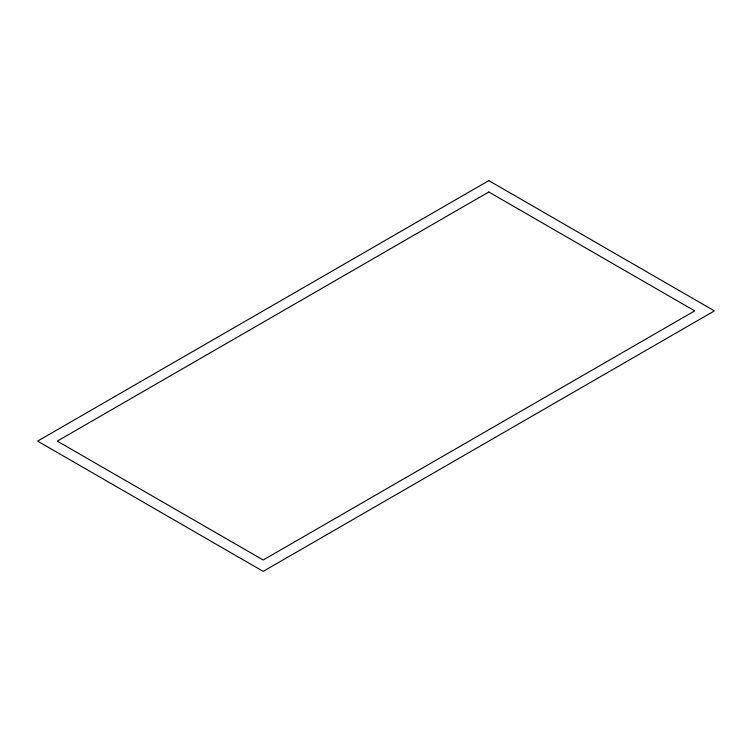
<?xml version="1.0" encoding="UTF-8"?>
<svg xmlns="http://www.w3.org/2000/svg" width="752" height="752" viewBox="0 0 752 752"><rect width="100%" height="100%" fill="white"/><g stroke="black" fill="none" stroke-linecap="round" stroke-linejoin="round"><path stroke-width="1.13" d="M488.8 180.63L37.6 441.123L263.2 571.37L714.4 310.877L488.8 180.63M488.8 191.995L57.284 441.123L263.2 560.005L694.716 310.877L488.8 191.995"/></g></svg>
